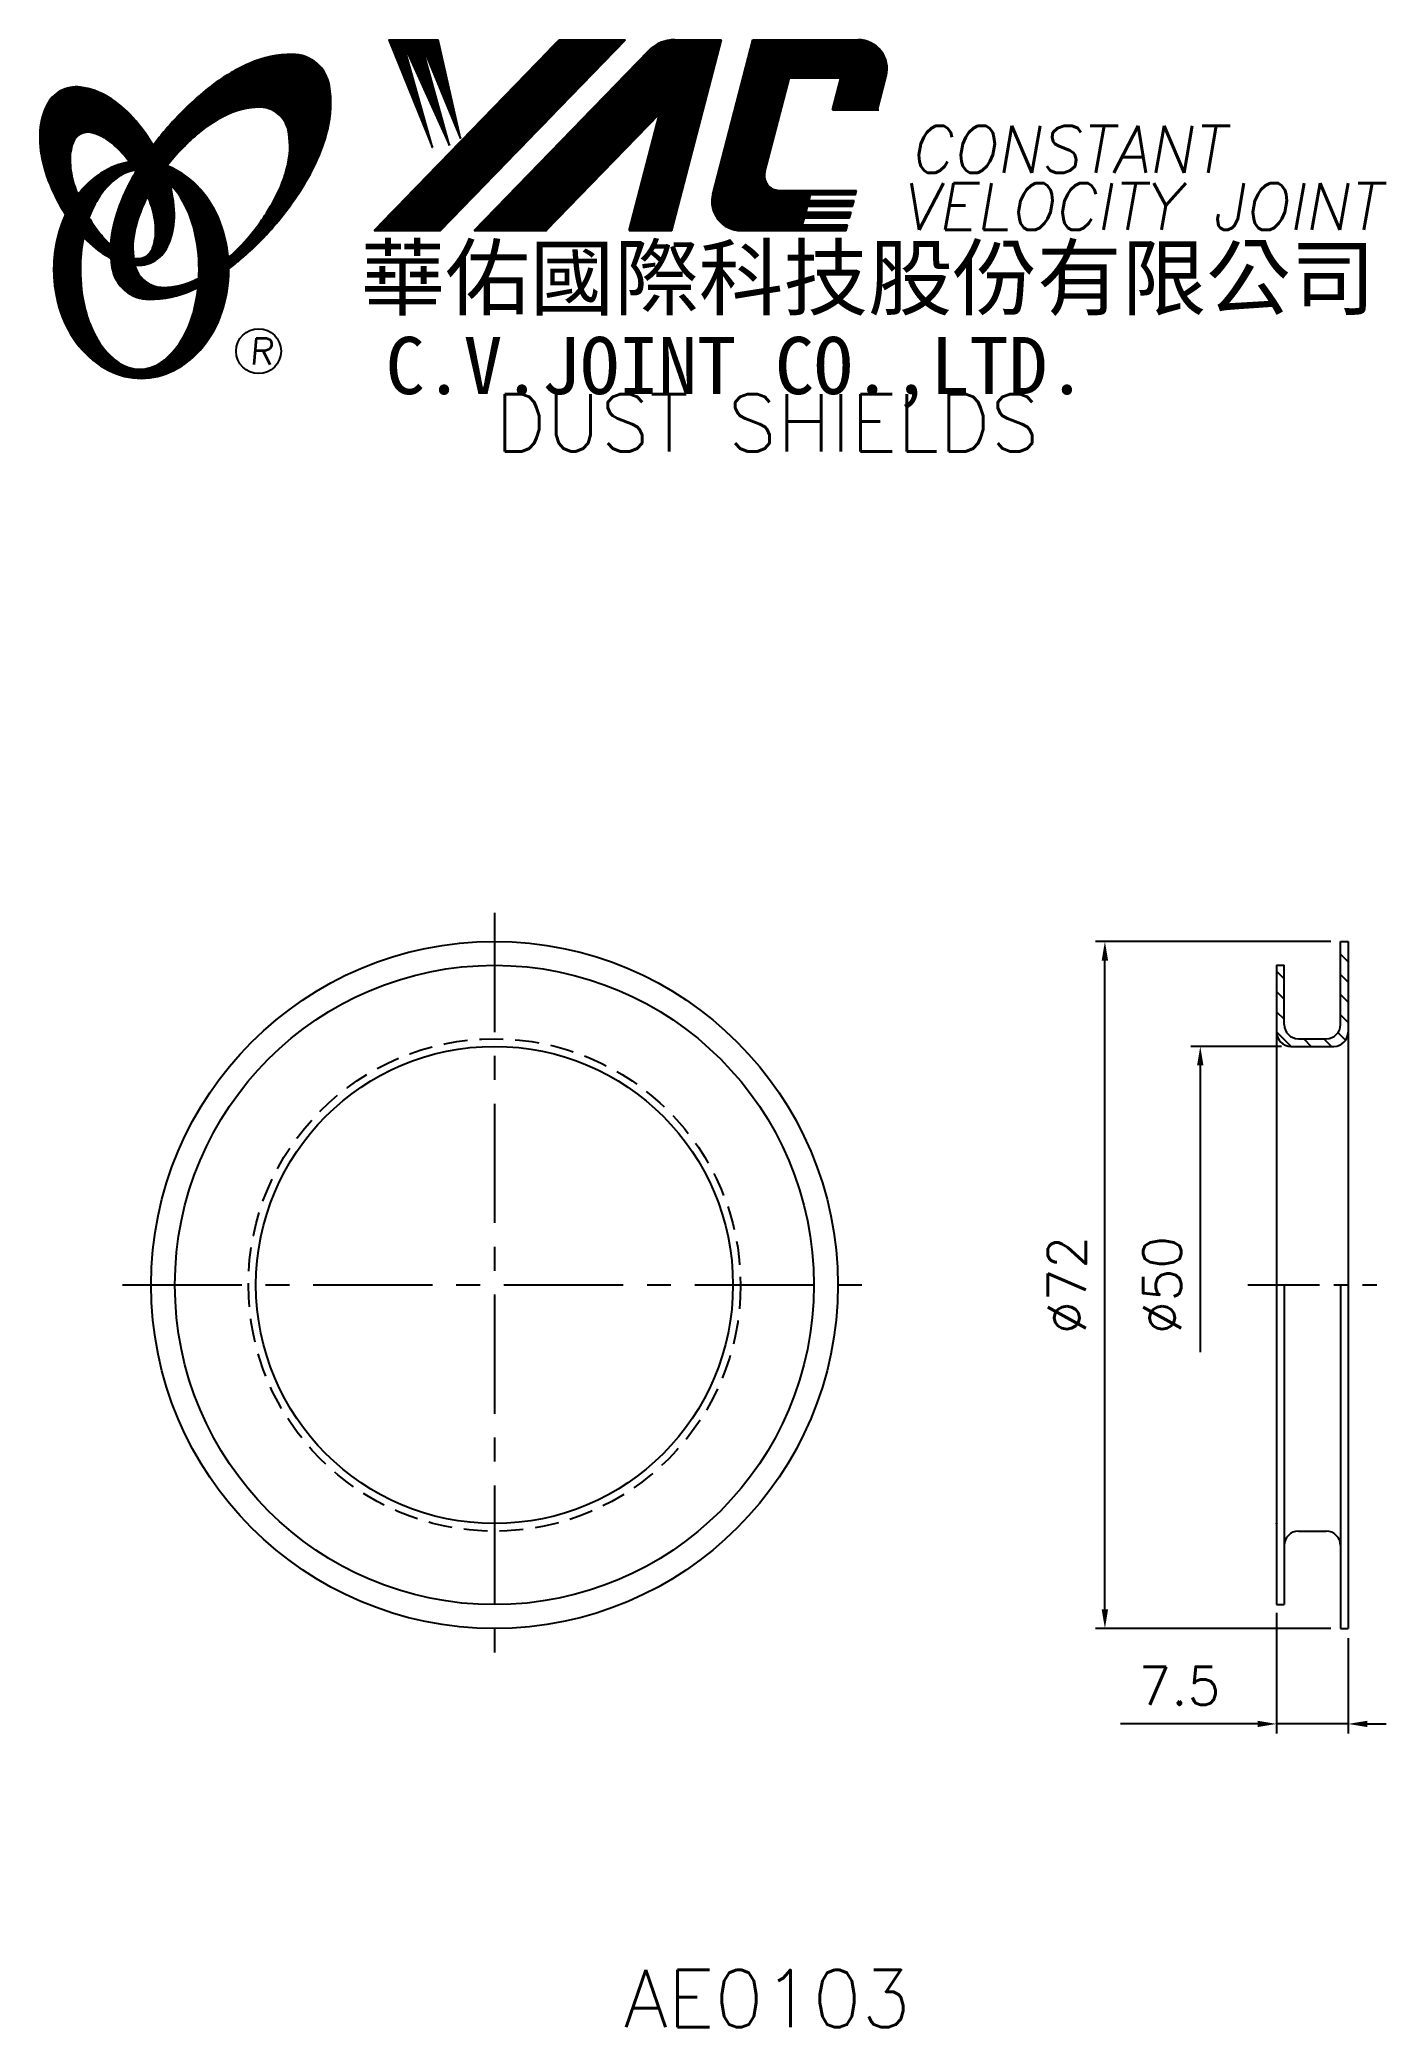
# Model space of a CAD drawing. Extents: x 80 to 222, y 0 to 208.
import ezdxf
from ezdxf.enums import TextEntityAlignment as Align

# ---------------------------------------------------------------- set-up
doc = ezdxf.new("R2010")
doc.units = 0
doc.header["$LTSCALE"] = 10
doc.header["$MEASUREMENT"] = 0
doc.linetypes.add('CENTER', pattern=[2, 1.25, -0.25, 0.25, -0.25])
doc.linetypes.add('HIDDEN', pattern=[0.375, 0.25, -0.125])
doc.layers.get('0').update_dxf_attribs({"linetype": 'CONTINUOUS'})
doc.layers.get('DEFPOINTS').update_dxf_attribs({"linetype": 'CONTINUOUS'})
doc.layers.add('4', color=4, linetype='CONTINUOUS')
doc.styles.add('CHINA', font='KAIU.TTF')
doc.styles.add('ITALICC', font='simplex.shx')
doc.dimstyles.new('STANDARD$0', dxfattribs={"dimtxt": 4, "dimasz": 2, "dimexe": 1, "dimexo": 1, "dimgap": 2, "dimtad": 1, "dimdec": 4, "dimzin": 10, "dimtxsty": 'ITALICC', "dimcen": 2, "dimclrd": 5, "dimclre": 5, "dimclrt": 18, "dimaunit": 1, "dimazin": 3, "dimtp": 0.1, "dimtfac": 0.7, "dimtdec": 4, "dimtmove": 0, "dimatfit": 3, "dimtolj": 1, "dimtzin": 10})
pattern_1 = [(45, (-18.700424, 0.652336), (-0.00883883476, 0.00883883476), [])]
pattern_2 = [(45, (149.890121, -35.652073), (-0.00727476112, 0.00727476112), [])]

# ---------------------------------------------------------------- blocks, each defined once
blk = doc.blocks.new('*D14')
at = {"color": 5, "linetype": 'BYBLOCK'}
for p, q in [((215.71, 113.59), (191.01, 113.59)), ((192.01, 43.59), (192.01, 111.59)), ((215.71, 41.59), (191.01, 41.59))]:
    blk.add_line(p, q, dxfattribs=at)
for points in [[(191.67, 111.59), (192.34, 111.59), (192.01, 113.59)], [(191.67, 43.59), (192.34, 43.59), (192.01, 41.59)]]:
    blk.add_solid(points, dxfattribs=at)
at = {"layer": 'DEFPOINTS', "color": 0, "linetype": 'BYBLOCK'}
for p in [(192.01, 113.59), (216.71, 113.59), (216.71, 41.59)]:
    blk.add_point(p, dxfattribs=at)
at = {"color": 18, "linetype": 'BYBLOCK', "insert": (188.01, 77.59), "char_height": 4, "attachment_point": 5, "rotation": 90, "style": 'ITALICC'}
blk.add_mtext('\\A1;∅72', dxfattribs=at)
blk = doc.blocks.new('*D15')
at = {"color": 5, "linetype": 'BYBLOCK'}
for p, q in [((210.01, 43.23), (210.01, 30.59)), ((217.51, 40.59), (217.51, 30.59)), ((208.01, 31.59), (193.63, 31.59)), ((217.51, 31.59), (210.01, 31.59)), ((219.51, 31.59), (221.51, 31.59))]:
    blk.add_line(p, q, dxfattribs=at)
for points in [[(208.01, 31.92), (208.01, 31.26), (210.01, 31.59)], [(219.51, 31.92), (219.51, 31.26), (217.51, 31.59)]]:
    blk.add_solid(points, dxfattribs=at)
at = {"layer": 'DEFPOINTS', "color": 0, "linetype": 'BYBLOCK'}
for p in [(210.01, 44.23), (217.51, 41.59), (210.01, 31.59)]:
    blk.add_point(p, dxfattribs=at)
at = {"color": 18, "linetype": 'BYBLOCK', "insert": (199.82, 35.59), "char_height": 4, "attachment_point": 5, "style": 'ITALICC'}
blk.add_mtext('\\A1;7.5', dxfattribs=at)
blk = doc.blocks.new('*D16')
at = {"color": 5, "linetype": 'BYBLOCK'}
for p, q in [((210.51, 102.59), (201.01, 102.59)), ((202.01, 100.59), (202.01, 70.54))]:
    blk.add_line(p, q, dxfattribs=at)
blk.add_solid([(201.67, 100.59), (202.34, 100.59), (202.01, 102.59)], dxfattribs=at)
at = {"layer": 'DEFPOINTS', "color": 0, "linetype": 'BYBLOCK'}
for p in [(202.01, 102.59), (211.51, 102.59), (210.01, 52.59)]:
    blk.add_point(p, dxfattribs=at)
at = {"color": 18, "linetype": 'BYBLOCK', "insert": (198.01, 77.59), "char_height": 4, "attachment_point": 5, "rotation": 90, "style": 'ITALICC'}
blk.add_mtext('\\A1;∅50', dxfattribs=at)

msp = doc.modelspace()

# ---------------------------------------------------------------- hatches: boundary and pattern name
at = {"layer": '4', "linetype": 'CONTINUOUS'}
h = msp.add_hatch(dxfattribs=at)
h.set_pattern_fill('ANSI31', color=5, scale=0.082305, style=0)
h.set_pattern_definition([(45, (-18.700424, 0.652336), (-0.00727476112, 0.00727476112), [])])
h.paths.add_polyline_path([(103.33505, 201.02084, -0.172879177), (105.27652, 200.36227, -0.172879177), (106.36381, 198.62422, -0.104527385), (106.39159, 195.29603, -0.065680101), (105.22206, 191.89408, -0.051823203), (102.78165, 188.05169, -0.044272532), (100.10667, 185.22535, -0.020203161), (100.16026, 184.08743, 0.006517006), (100.56481, 184.39951, 0.049863361), (105.11823, 188.81257, 0.049863361), (108.70787, 194.03974, 0.063682799), (110.52891, 198.66708, 0.103597411), (110.71821, 203.25105, 0.177892575), (109.3696, 205.62133, 0.177892575), (106.80721, 206.55466, 0.103597411), (102.31941, 205.60161, 0.063682799), (98.06167, 203.03254, 0.049863361), (93.50825, 198.61948, 0.016070017), (92.23755, 197.01317, -0.007061632), (92.48483, 196.57613, -0.031648676), (93.43742, 194.53956, -0.008069351), (93.86932, 195.10387, -0.051823203), (97.0477, 198.36232, -0.065680101), (100.08963, 200.28268, -0.104527385)])
h.paths.add_polyline_path([(90.25938, 187.85952, -0.065680101), (91.42891, 191.26148, -0.006063428), (91.67285, 191.73649, 0.027613469), (90.94601, 193.32456, 0.017011252), (90.41259, 194.25954, 0.007829282), (89.91861, 193.39231, 0.063682799), (88.09757, 188.76497, 0.103597411), (87.90827, 184.18099, 0.177892575), (89.25687, 181.81072, 0.177892575), (91.81927, 180.87739, 0.103597411), (96.30706, 181.83044, 0.008811776), (96.93403, 182.12051, 0.013922709), (97.01136, 183.09032, -0.009086703), (96.56134, 182.87288, -0.104527385), (93.31592, 182.13471, -0.172879177), (91.37445, 182.79328, -0.172879177), (90.28715, 184.53133, -0.104527385)])
h = msp.add_hatch(dxfattribs=at)
h.set_pattern_fill('ANSI31', color=5, scale=0.1, style=0)
h.set_pattern_definition(pattern_1)
h.paths.add_polyline_path([(141.75828, 208.08332), (134.80097, 208.08332), (115.38437, 188.07956), (122.34167, 188.07956)])
h.paths.add_polyline_path([(145.30517, 200.31775), (142.1248, 188.07956), (146.60578, 188.07956), (151.80422, 208.08332), (146.90749, 208.08332, 0.202785967), (144.17342, 206.9269), (125.87929, 188.07956), (133.4262, 188.07956)])
h.paths.add_polyline_path([(158.93228, 204.0849), (164.326, 204.0849), (163.45698, 200.74089), (168.1738, 200.74089), (169.09052, 204.26845, 0.490800957), (166.14032, 208.08332), (155.106, 208.08332), (150.89895, 191.89443, 0.490800957), (153.84915, 188.07956), (164.88346, 188.07956), (165.03791, 188.67387), (160.32109, 188.67387), (160.51446, 189.41796), (165.23128, 189.41796), (165.38984, 190.02809), (160.67301, 190.02809), (160.83426, 190.64856), (165.55108, 190.64856), (165.70726, 191.24955), (160.99044, 191.24955), (161.14724, 191.85293), (165.86406, 191.85293), (165.98079, 192.30213), (157.84104, 192.30213, -0.490800957), (156.36594, 194.20956)])
h = msp.add_hatch(dxfattribs=at)
h.set_pattern_fill('ANSI31', color=1, scale=0.1, style=0)
h.set_pattern_definition(pattern_1)
h.paths.add_polyline_path([(122.11634, 208.08332), (116.93902, 208.08332), (121.50978, 196.77958), (118.44384, 207.73756), (123.27858, 197.01524), (120.33057, 207.73756), (124.45779, 197.72221)])
h = msp.add_hatch(dxfattribs=at)
h.set_pattern_fill('ANSI31', color=3, scale=0.082305, style=0)
h.set_pattern_definition(pattern_2)
h.paths.add_polyline_path([(87.53854, 202.07168, 0.106488277), (84.59666, 203.11025, 0.158297415), (82.50646, 202.71521, 0.158297415), (81.04713, 201.16752, 0.106488277), (80.33632, 198.12975, 0.071723199), (80.75437, 194.81679, 0.058080454), (82.29935, 191.00141, 0.058080454), (84.6804, 187.64361, 0.071723199), (87.24564, 185.50586, 0.020895977), (87.78582, 185.20387, -0.030777155), (87.76992, 186.58009, -0.042059526), (86.67356, 187.74285, -0.04691039), (85.05439, 190.224, -0.04691039), (83.92611, 192.96349, -0.060581117), (83.52401, 195.22556, -0.10187153), (83.83563, 197.31376, -0.185892489), (84.61572, 198.2054, -0.185892489), (85.79237, 198.34352, -0.10187153), (87.69002, 197.41798, -0.060581117), (89.32685, 195.80571, -0.04691039), (90.94601, 193.32456, -0.04691039), (92.07429, 190.58508, -0.060581117), (92.47639, 188.32301, -0.10187153), (92.16477, 186.23481, -0.185892489), (91.38468, 185.34317, -0.185892489), (90.20804, 185.20505, -0.002013383), (90.16724, 185.21567, 0.021593804), (90.28715, 184.53133, 0.006477741), (90.30516, 184.4543, 0.14950097), (92.27771, 184.86233, 0.158297415), (93.73705, 186.41002, 0.106488277), (94.44786, 189.44779, 0.071723199), (94.02981, 192.76075, 0.058080454), (92.48483, 196.57613, 0.058080454), (90.10378, 199.93392, 0.071723199)])
h = msp.add_hatch(dxfattribs=at)
h.set_pattern_fill('ANSI31', color=1, scale=0.082305, style=0)
h.set_pattern_definition(pattern_2)
h.paths.add_polyline_path([(88.63217, 193.74823, -0.120168026), (90.32396, 194.40162, 0.016865385), (89.7242, 195.28436, 0.076648372), (87.56797, 194.56544, 0.104809576), (84.48352, 192.05234, 0.005838257), (84.31657, 191.84014, 0.028089978), (85.05439, 190.224, 0.014237292), (85.49652, 189.43896, -0.045767751), (86.4217, 191.3758, -0.106890197)])
h.paths.add_polyline_path([(84.6008, 183.99361, -0.048711043), (84.9309, 187.37395, -0.007865741), (84.6804, 187.64361, -0.037695478), (83.04452, 189.76237, 0.03042545), (82.51919, 188.4584, 0.080710289), (81.79376, 183.99361, 0.080710289), (82.51919, 179.52882, 0.089265679), (84.48352, 175.93488, 0.104809576), (87.56797, 173.42178, 0.11926607), (90.97716, 172.59684, 0.11926607), (94.38636, 173.42178, 0.104809576), (97.47081, 175.93488, 0.089265679), (99.43513, 179.52882, 0.080710289), (100.16057, 183.99361, 0.080710289), (99.43513, 188.4584, 0.089265679), (97.47081, 192.05234, 0.104809576), (94.38636, 194.56544, 0.025513357), (93.69312, 194.87819, 0.004818181), (93.43742, 194.53956, -0.023722145), (93.97863, 192.94281, -0.065307489), (95.21381, 191.3758, -0.073950765), (96.52627, 188.17807, -0.060532391), (97.03472, 183.99361, -0.060532391), (96.52627, 179.80915, -0.073950765), (95.21381, 176.61142, -0.106890197), (93.00335, 174.23899, -0.153118262), (90.81776, 173.55361, -0.153118262), (88.63217, 174.23899, -0.106890197), (86.4217, 176.61142, -0.073950765), (85.10925, 179.80915, -0.060532391)])
h = msp.add_hatch(dxfattribs=at)
h.set_pattern_fill('ANSI31', color=5, scale=12, angle=90, style=0)
h.set_pattern_definition([(135, (-10.7478, 0.3014), (-1.06066, -1.06066), [])])
h.paths.add_polyline_path([(212.30785, 103.38923, -0.414213562), (210.80785, 104.88923), (210.80785, 111.08923), (210.00785, 111.08923), (210.00785, 104.08923, 0.414213562), (211.50785, 102.58923), (216.00785, 102.58923, 0.414213562), (217.50785, 104.08923), (217.50785, 113.58923), (216.70785, 113.58923), (216.70785, 104.88923, -0.414213562), (215.20785, 103.38923)])

# ---------------------------------------------------------------- linework, layer by layer
at = {"layer": '4', "color": 5, "linetype": 'CONTINUOUS'}
for p, q in [((115.38437, 188.07956), (134.80097, 208.08332)), ((122.34167, 188.07956), (141.75828, 208.08332)), ((125.87929, 188.07956), (144.17342, 206.9269)), ((134.80097, 208.08332), (141.75828, 208.08332)), ((146.60578, 188.07956), (151.80422, 208.08332)), ((146.90749, 208.08332), (151.80422, 208.08332)), ((150.89895, 191.89443), (155.106, 208.08332)), ((155.106, 208.08332), (166.14032, 208.08332)), ((168.1738, 200.74089), (169.09052, 204.26845)), ((156.36594, 194.20956), (158.93228, 204.0849)), ((158.93228, 204.0849), (164.326, 204.0849)), ((163.45698, 200.74089), (164.326, 204.0849)), ((133.4262, 188.07956), (145.30517, 200.31775)), ((142.1248, 188.07956), (145.30517, 200.31775)), ((163.45698, 200.74089), (168.32423, 200.74089)), ((157.84104, 192.30213), (165.98079, 192.30213)), ((160.99044, 191.24955), (161.14724, 191.85293)), ((161.14724, 191.85293), (165.86406, 191.85293)), ((165.86406, 191.85293), (165.98079, 192.30213)), ((160.67301, 190.02809), (160.83426, 190.64856)), ((160.67301, 190.02809), (165.38984, 190.02809)), ((160.83426, 190.64856), (165.55108, 190.64856)), ((160.99044, 191.24955), (165.70726, 191.24955)), ((165.23128, 189.41796), (165.38984, 190.02809)), ((165.55108, 190.64856), (165.70726, 191.24955)), ((115.38437, 188.07956), (122.34167, 188.07956)), ((125.87929, 188.07956), (133.4262, 188.07956)), ((142.1248, 188.07956), (146.60578, 188.07956)), ((153.84915, 188.07956), (164.88346, 188.07956)), ((160.32109, 188.67387), (160.51446, 189.41796)), ((160.32109, 188.67387), (165.03791, 188.67387)), ((160.51446, 189.41796), (165.23128, 189.41796)), ((164.88346, 188.07956), (165.03791, 188.67387))]:
    msp.add_line(p, q, dxfattribs=at)
at = {"layer": '4', "color": 1, "linetype": 'CONTINUOUS'}
for p, q in [((116.93902, 208.08332), (122.11634, 208.08332)), ((116.93902, 208.08332), (121.50978, 196.77958)), ((121.50978, 196.77958), (118.44384, 207.73756)), ((118.44384, 207.73756), (123.27858, 197.01524)), ((123.27858, 197.01524), (120.33057, 207.73756)), ((120.33057, 207.73756), (124.45779, 197.72221)), ((124.45779, 197.72221), (122.11634, 208.08332))]:
    msp.add_line(p, q, dxfattribs=at)
at = {"layer": '4', "color": 5, "linetype": 'CENTER'}
for p, q in [((128.00786, 116.58923), (128.00786, 38.58923)), ((89.00786, 77.58923), (167.00786, 77.58923))]:
    msp.add_line(p, q, dxfattribs=at)
at = {"layer": '4', "color": 7, "linetype": 'CONTINUOUS'}
for p, q in [((216.70785, 104.88923), (216.70785, 113.58923)), ((216.70785, 113.58923), (217.50785, 113.58923)), ((217.50785, 113.58923), (217.50785, 41.58923)), ((210.00785, 111.08923), (210.00785, 44.08923)), ((210.00785, 111.08923), (210.80785, 111.08923)), ((210.80785, 104.88923), (210.80785, 111.08923)), ((211.50785, 102.58923), (216.00785, 102.58923)), ((212.30785, 103.38923), (215.20785, 103.38923)), ((210.80785, 77.58923), (210.80785, 44.08923)), ((216.70785, 77.58923), (216.70785, 41.58923)), ((212.30785, 51.78923), (215.20785, 51.78923)), ((210.00785, 44.08923), (210.80785, 44.08923)), ((216.70785, 41.58923), (217.50785, 41.58923))]:
    msp.add_line(p, q, dxfattribs=at)
at = {"layer": '4', "color": 5, "linetype": 'CENTER', "ltscale": 0.6}
msp.add_line((207.00785, 77.58923), (220.50785, 77.58923), dxfattribs=at)
at = {"layer": '4', "color": 5, "linetype": 'CONTINUOUS'}
for points in [[(100.16026, 184.08743, 0.006517006), (100.56481, 184.39951, 0.049863361), (105.11823, 188.81257, 0.049863361), (108.70787, 194.03974, 0.063682799), (110.52891, 198.66708, 0.103597411), (110.71821, 203.25105, 0.177892575), (109.3696, 205.62133, 0.177892575), (106.80721, 206.55466, 0.103597411), (102.31941, 205.60161, 0.063682799), (98.06167, 203.03254, 0.049863361), (93.50825, 198.61948, 0.016070017), (92.23755, 197.01317)], [(100.10667, 185.22535, 0.044272532), (102.78165, 188.05169, 0.051823203), (105.22206, 191.89408, 0.065680101), (106.39159, 195.29603, 0.104527385), (106.36381, 198.62422, 0.172879177), (105.27652, 200.36227, 0.172879177), (103.33505, 201.02084, 0.104527385), (100.08963, 200.28268, 0.065680101), (97.0477, 198.36232, 0.051823203), (93.86932, 195.10387, 0.008069351), (93.43742, 194.53956)], [(90.41259, 194.25954, 0.007829282), (89.91861, 193.39231, 0.063682799), (88.09757, 188.76497, 0.103597411), (87.90827, 184.18099, 0.177892575), (89.25687, 181.81072, 0.177892575), (91.81927, 180.87739, 0.103597411), (96.30706, 181.83044, 0.008811776), (96.93403, 182.12051, 0.008811776)], [(91.67285, 191.73649, 0.006063428), (91.42891, 191.26148, 0.065680101), (90.25938, 187.85952, 0.104527385), (90.28715, 184.53133, 0.172879177), (91.37445, 182.79328, 0.172879177), (93.31592, 182.13471, 0.104527385), (96.56134, 182.87288, 0.009086703), (97.01136, 183.09032, 0.009086703)]]:
    msp.add_lwpolyline(points, format="xyb", dxfattribs=at)
at = {"layer": '4', "color": 3, "linetype": 'CONTINUOUS'}
for points in [[(90.30516, 184.4543, 0.14950097), (92.27771, 184.86233, 0.158297415), (93.73705, 186.41002, 0.106488277), (94.44786, 189.44779, 0.071723199), (94.02981, 192.76075, 0.058080454), (92.48483, 196.57613, 0.058080454), (90.10378, 199.93392, 0.071723199), (87.53854, 202.07168, 0.106488277), (84.59666, 203.11025, 0.158297415), (82.50646, 202.71521, 0.158297415), (81.04713, 201.16752, 0.106488277), (80.33632, 198.12975, 0.071723199), (80.75437, 194.81679, 0.058080454), (82.29935, 191.00141, 0.058080454), (84.6804, 187.64361, 0.071723199), (87.24564, 185.50586, 0.020895977), (87.78582, 185.20387, 0.020895977)], [(90.16724, 185.21567, 0.002013383), (90.20804, 185.20505, 0.185892489), (91.38468, 185.34317, 0.185892489), (92.16477, 186.23481, 0.10187153), (92.47639, 188.32301, 0.060581117), (92.07429, 190.58508, 0.04691039), (90.94601, 193.32456, 0.04691039), (89.32685, 195.80571, 0.060581117), (87.69002, 197.41798, 0.10187153), (85.79237, 198.34352, 0.185892489), (84.61572, 198.2054, 0.185892489), (83.83563, 197.31376, 0.10187153), (83.52401, 195.22556, 0.060581117), (83.92611, 192.96349, 0.04691039), (85.05439, 190.224, 0.04691039), (86.67356, 187.74285, 0.042059526), (87.76992, 186.58009, 0.042059526)]]:
    msp.add_lwpolyline(points, format="xyb", dxfattribs=at)
at = {"layer": '4', "color": 1, "linetype": 'CONTINUOUS'}
for points in [[(83.04452, 189.76237, 0.03042545), (82.51919, 188.4584, 0.080710289), (81.79376, 183.99361, 0.080710289), (82.51919, 179.52882, 0.089265679), (84.48352, 175.93488, 0.104809576), (87.56797, 173.42178, 0.11926607), (90.97716, 172.59684, 0.11926607), (94.38636, 173.42178, 0.104809576), (97.47081, 175.93488, 0.089265679), (99.43513, 179.52882, 0.080710289), (100.16057, 183.99361, 0.080710289), (99.43513, 188.4584, 0.089265679), (97.47081, 192.05234, 0.104809576), (94.38636, 194.56544, 0.025513357), (93.69312, 194.87819, 0.025513357)], [(89.7242, 195.28436, 0.076648372), (87.56797, 194.56544, 0.104809576), (84.48352, 192.05234, 0.005838257), (84.31657, 191.84014, 0.005838257)], [(90.32396, 194.40162, 0.120168026), (88.63217, 193.74823, 0.106890197), (86.4217, 191.3758, 0.045767751), (85.49652, 189.43896, 0.045767751)], [(84.9309, 187.37395, 0.048711043), (84.6008, 183.99361, 0.060532391), (85.10925, 179.80915, 0.073950765), (86.4217, 176.61142, 0.106890197), (88.63217, 174.23899, 0.153118262), (90.81776, 173.55361, 0.153118262), (93.00335, 174.23899, 0.106890197), (95.21381, 176.61142, 0.073950765), (96.52627, 179.80915, 0.060532391), (97.03472, 183.99361, 0.060532391), (96.52627, 188.17807, 0.073950765), (95.21381, 191.3758, 0.065307489), (93.97863, 192.94281)]]:
    msp.add_lwpolyline(points, format="xyb", dxfattribs=at)
at = {"layer": '4', "color": 5, "linetype": 'CONTINUOUS'}
msp.add_circle((103.2814, 175.44789), 2.35282, dxfattribs=at)
at = {"layer": '4', "color": 7, "linetype": 'CONTINUOUS'}
for radius in [36, 33.5, 25]:
    msp.add_circle((128.00786, 77.58923), radius, dxfattribs=at)
at = {"layer": '4', "color": 5, "linetype": 'HIDDEN'}
msp.add_circle((128.00786, 77.58923), 25.8, dxfattribs=at)
at = {"layer": '4', "color": 5, "linetype": 'CONTINUOUS'}
for centre, radius, start, end in [((146.90749, 204.27308), 3.81024, 90, 135.8533387), ((166.14032, 205.03513), 3.04819, 345.4326059, 90), ((157.84104, 193.82622), 1.5241, 165.4326059, 270), ((153.84915, 191.12775), 3.04819, 165.4326059, 270)]:
    msp.add_arc(centre, radius, start, end, dxfattribs=at)
at = {"layer": '4', "color": 7, "linetype": 'CONTINUOUS'}
for centre, start, end in [((212.30785, 104.88923), 180, 270), ((215.20785, 104.88923), 270, 0), ((211.50785, 104.08923), 180, 270), ((216.00785, 104.08923), 270, 0), ((212.30785, 50.28923), 90, 180), ((215.20785, 50.28923), 0, 90)]:
    msp.add_arc(centre, 1.5, start, end, dxfattribs=at)
for p in [(210.00785, 102.58923), (210.00785, 52.58923)]:
    msp.add_point(p, dxfattribs=at)

# ---------------------------------------------------------------- texts
at = {"layer": '4', "color": 5, "linetype": 'CONTINUOUS', "style": 'ITALICC'}
for s, height, oblique, p in [('CONSTANT', 4.9, 10, (171.53318, 194.15003)), ('VELOCITY JOINT', 4.9, 10, (170.65495, 188.15464)), ('R', 2.75625, 5, (102.32272, 174.03829))]:
    msp.add_text(s, height=height, dxfattribs=dict(at, oblique=oblique)).set_placement(p)
at = {"layer": '4', "color": 7, "linetype": 'CONTINUOUS', "style": 'CHINA'}
for s, height, p in [('華佑國際科技股份有限公司', 6.5, (113.97101, 179.88971)), ('C.V.JOINT CO.,LTD.', 6, (116.59965, 170.94349))]:
    msp.add_text(s, height=height, dxfattribs=at).set_placement(p)
at = {"layer": '4', "color": 18, "linetype": 'CONTINUOUS', "style": 'ITALICC'}
for s, p in [('DUST SHIELDS', (156.60237, 164.95067)), ('AE0103', (156.60237, -0.19672))]:
    msp.add_text(s, height=6, dxfattribs=at).set_placement(p, align=Align.CENTER)

# ---------------------------------------------------------------- dimensions: what is measured, and where the dimension line sits
at = {"layer": '4', "color": 7, "linetype": 'CONTINUOUS'}
dim = msp.add_linear_dim(base=(192.00791, 113.58923), p1=(216.70785, 41.58923), p2=(216.70785, 113.58923), angle=90, text='%%C72', dimstyle='STANDARD$0', dxfattribs=at)
dim.commit()
dim.dimension.update_dxf_attribs({"geometry": '*D14', "text_midpoint": (188.00791, 77.58923)})
dim = msp.add_linear_dim(base=(202.0079, 102.58923), p1=(210.00785, 52.58923), p2=(211.50785, 102.58923), angle=90, text='%%C50', dimstyle='STANDARD$0', override={"dimcen": -2, "dimse1": 1, "dimsd1": 1}, dxfattribs=at)
dim.commit()
dim.dimension.update_dxf_attribs({"geometry": '*D16', "text_midpoint": (198.0079, 77.58923)})
dim = msp.add_linear_dim(base=(210.00785, 31.58925), p1=(217.50785, 41.58923), p2=(210.00785, 44.22945), text='7.5', dimstyle='STANDARD$0', dxfattribs=at)
dim.commit()
dim.dimension.update_dxf_attribs({"geometry": '*D15', "text_midpoint": (199.81737, 35.58925)})

doc.saveas('drawing.dxf')
